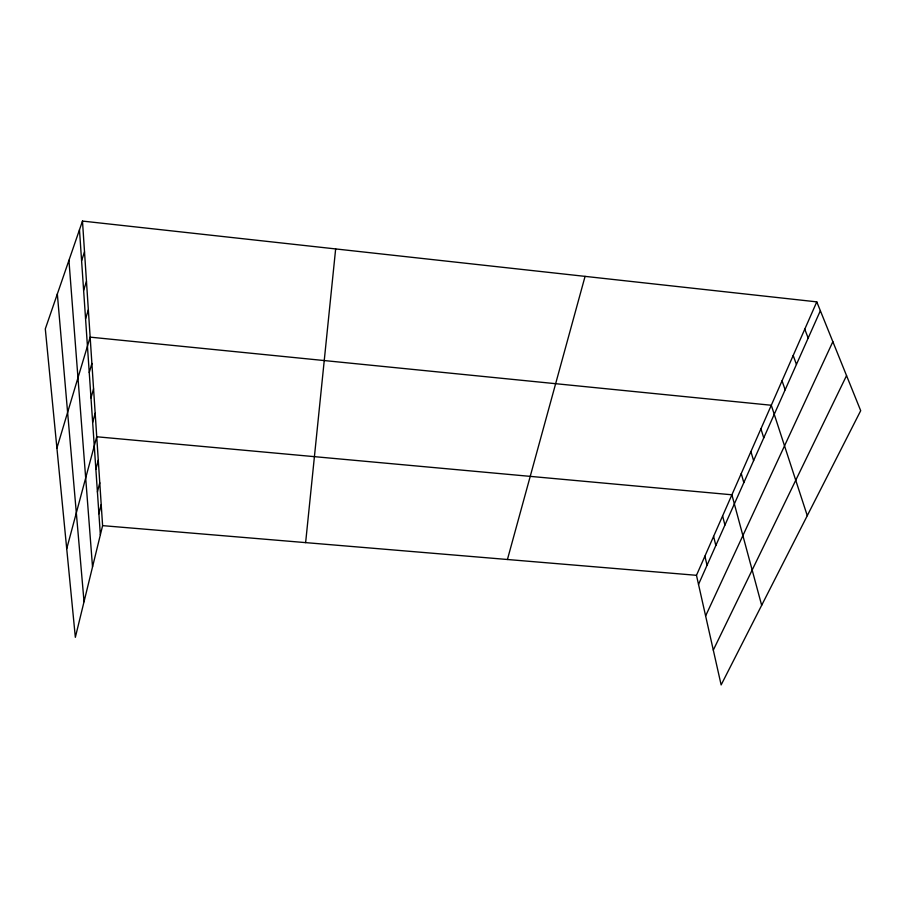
<?xml version="1.0" encoding="UTF-8"?>
<svg xmlns="http://www.w3.org/2000/svg" width="906" height="906" viewBox="0 0 906 906"><rect width="100%" height="100%" fill="white"/><g stroke="black" fill="none" stroke-linecap="round" stroke-linejoin="round"><path stroke-width="1.36" d="M305.628 542.626L335.65 248.924M82.48 221.075L102.605 525.639L75.345 637.314L45.3 328.901L82.48 221.075L816.782 301.868L860.7 410.69L721.142 684.925L696.476 575.31L816.782 301.868M98.913 513.793L101.212 504.574M97.418 491.981L99.773 482.773M95.877 469.387L98.278 460.18M66.716 548.764L96.727 436.771L731.901 494.789L761.663 605.31M507.428 559.5L585.072 276.375M92.661 422.377L95.175 413.215M90.985 397.915L93.567 388.787M89.252 372.547L91.891 363.453M56.908 448.096L90.147 337.145L771.3 405.254L807.28 515.673M85.572 318.799L88.346 309.818M83.624 290.316L86.466 281.415M81.597 260.668L84.518 251.857M698.526 584.393L820.36 310.713M705.615 615.933L832.852 341.687M713.305 650.078L846.544 375.616M102.605 525.639L696.476 575.31M804.766 329.184L808.175 338.097M793.192 355.48L796.442 364.45M782.048 380.814L785.14 389.829M760.927 428.821L763.747 437.892M750.915 451.573L753.611 460.667M741.255 473.544L743.815 482.649M722.603 515.944L724.936 525.05M713.6 536.397L715.842 545.503M704.902 556.171L707.042 565.265M57.338 293.974L84.032 601.697M68.935 260.35L92.525 566.907M79.479 229.784L100.351 534.857"/></g></svg>
